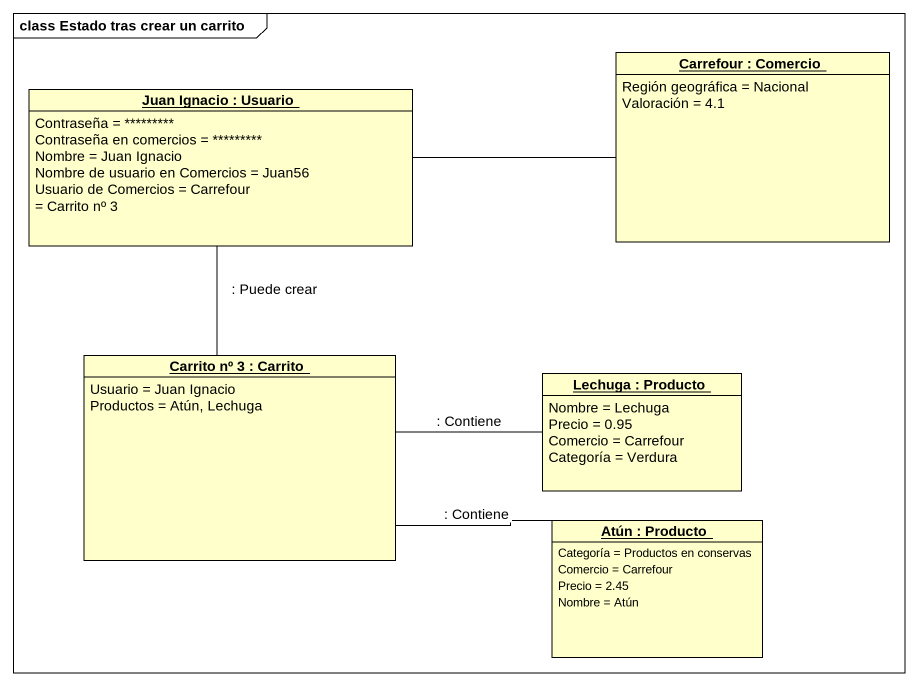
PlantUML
@startuml
mainframe class Estado tras crear un carrito
hide circle
hide empty members
object "Carrefour : Comercio" as Carrefour {
  Región geográfica = Nacional
  Valoración = 4.1
}
object "Juan Ignacio : Usuario" as Juan_Ignacio {
  Contraseña = ~**~**~**~***
  Contraseña en comercios = ~**~**~**~***
  Nombre = Juan Ignacio
  Nombre de usuario en Comercios = Juan56
  Usuario de Comercios = Carrefour
  ~= Carrito nº 3
}
object "Carrito nº 3 : Carrito" as Carrito_nº_3 {
  Usuario = Juan Ignacio
  Productos = Atún, Lechuga
}
object "Lechuga : Producto" as Lechuga {
  Nombre = Lechuga
  Precio = 0.95
  Comercio = Carrefour
  Categoría = Verdura
}
object "Atún : Producto" as Atún {
  Categoría = Productos en conservas
  Comercio = Carrefour
  Precio = 2.45
  Nombre = Atún
}
Juan_Ignacio -right- Carrefour
Carrito_nº_3 -up- Juan_Ignacio : : Puede crear
Carrito_nº_3 -right- Atún : : Contiene
Lechuga -left- Carrito_nº_3 : : Contiene
@enduml
